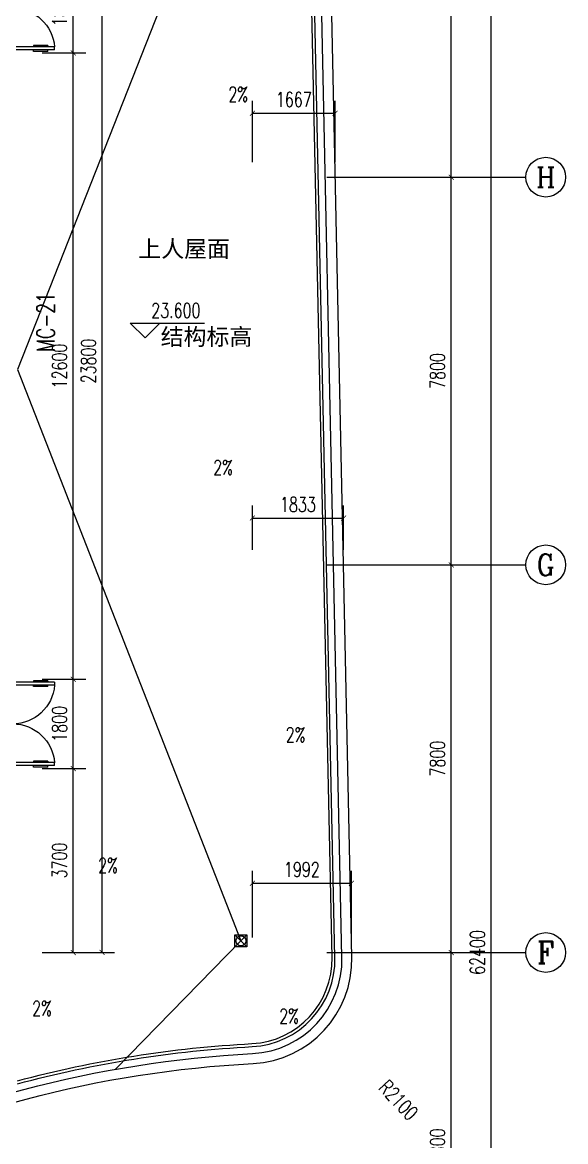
# Model space of a CAD drawing. Header units: millimetres. Extents: x 2680932 to 6187768, y 127588 to 383208.
# Drawn here: x 2934744 to 2945669, y 176905 to 199424 of the extents above; entities that cross this region are included whole.
import ezdxf
from ezdxf.enums import TextEntityAlignment as Align

# ---------------------------------------------------------------- set-up
doc = ezdxf.new("R2010")
doc.units = ezdxf.units.MM
doc.header["$LTSCALE"] = 20
for name, color, linetype in [('AXIS', 3, 'Continuous'), ('AXIS_TEXT', 7, 'Continuous'), ('DIM_ELEV', 3, 'Continuous'), ('DIM_SYMB', 3, 'Continuous'), ('PUB_DIM', 3, 'Continuous'), ('PUB_TEXT', 41, 'Continuous'), ('WINDOW', 4, 'Continuous'), ('WINDOW_TEXT', 183, 'Continuous'), ('屋面排水', 210, 'Continuous'), ('装饰一', 201, 'Continuous'), ('阳台栏杆', 149, 'Continuous')]:
    doc.layers.add(name, color=color, linetype=linetype)
doc.styles.add('_TCH_AXIS', font='COMPLEX', dxfattribs={"bigfont": 'GBCBIG'})
doc.styles.add('_TCH_DIM', font='SIMPLEX', dxfattribs={"bigfont": 'GBCBIG'})
doc.styles.add('_TCH_DIM_T3', font='SIMPLEX', dxfattribs={"width": 0.705882, "bigfont": 'GBCBIG'})
doc.styles.add('_TCH_WINDOW', font='SIMPLEX', dxfattribs={"bigfont": 'GBCBIG'})
doc.styles.add('COMPLEX', font='complex')
doc.styles.get("Standard").update_dxf_attribs({"font": '', "width": 0.8})
doc.styles.get('Standard').set_extended_font_data('YouYuan')
doc.dimstyles.new('_TCH_ARCH&&100', dxfattribs={"dimtxt": 297.5, "dimasz": 100, "dimexe": 250, "dimexo": 300, "dimgap": 126.25, "dimtad": 1, "dimdec": 0, "dimzin": 0, "dimdsep": 46, "dimtxsty": '_TCH_DIM_T3', "dimblk": 'ARCHTICK', "dimcen": 0.09, "dimclrt": 7, "dimazin": 2, "dimtfac": 1, "dimtdec": 0, "dimtix": 1, "dimtmove": 2, "dimatfit": 3, "dimfxl": 1, "dimtolj": 1, "dimtzin": 0, "dimarcsym": 0})

# ---------------------------------------------------------------- blocks, each defined once
blk = doc.blocks.new('sfdhfgj')
at = {"layer": '屋面排水'}
for p, q in [((-60, 60), (60, -60)), ((-60, -60), (60, 60))]:
    blk.add_line(p, q, dxfattribs=at)
blk.add_lwpolyline([(-60, 60), (60, 60), (60, -60), (-60, -60)], close=True, dxfattribs=at)
blk.add_circle((0, 0), 50, dxfattribs=at)
blk = doc.blocks.new('_ArchTick')
at = {"color": 0, "linetype": 'ByBlock', "lineweight": -3, "const_width": 0.15}
blk.add_lwpolyline([(-0.5, -0.5), (0.5, 0.5)], dxfattribs=at)
blk = doc.blocks.new('*D41')
at = {"layer": 'Defpoints', "color": 0, "lineweight": -3, "transparency": 16777216}
for p in [(2934844, 200610), (2935767, 200610), (2934844, 198810)]:
    blk.add_point(p, dxfattribs=at)
at = {"layer": 'PUB_DIM', "color": 0, "lineweight": -2, "transparency": 16777216}
for p, q in [((2935144, 200610), (2936017, 200610)), ((2935767, 198810), (2935767, 200610)), ((2935144, 198810), (2936017, 198810))]:
    blk.add_line(p, q, dxfattribs=at)
at = {"layer": 'PUB_DIM', "color": 0, "lineweight": -2, "transparency": 16777216, "xscale": 100, "yscale": 100, "zscale": 100}
for p, rotation in [((2935767, 200610), 90), ((2935767, 198810), 270)]:
    blk.add_blockref('_ArchTick', p, dxfattribs=dict(at, rotation=rotation))
at = {"layer": 'PUB_DIM', "color": 7, "transparency": 16777216, "insert": (2935492, 199710), "char_height": 297.5, "attachment_point": 5, "rotation": 90, "style": '_TCH_DIM_T3'}
blk.add_mtext('\\A1;1800', dxfattribs=at)
blk = doc.blocks.new('*D42')
at = {"layer": 'Defpoints', "color": 0, "lineweight": -3, "transparency": 16777216}
for p in [(2934844, 198810), (2935767, 198810), (2934844, 186210)]:
    blk.add_point(p, dxfattribs=at)
at = {"layer": 'PUB_DIM', "color": 0, "lineweight": -2, "transparency": 16777216}
for p, q in [((2935144, 198810), (2936017, 198810)), ((2935767, 186210), (2935767, 198810)), ((2935144, 186210), (2936017, 186210))]:
    blk.add_line(p, q, dxfattribs=at)
at = {"layer": 'PUB_DIM', "color": 0, "lineweight": -2, "transparency": 16777216, "xscale": 100, "yscale": 100, "zscale": 100}
for p, rotation in [((2935767, 198810), 90), ((2935767, 186210), 270)]:
    blk.add_blockref('_ArchTick', p, dxfattribs=dict(at, rotation=rotation))
at = {"layer": 'PUB_DIM', "color": 7, "transparency": 16777216, "insert": (2935492, 192510), "char_height": 297.5, "attachment_point": 5, "rotation": 90, "style": '_TCH_DIM_T3'}
blk.add_mtext('\\A1;12600', dxfattribs=at)
blk = doc.blocks.new('*D43')
at = {"layer": 'Defpoints', "color": 0, "lineweight": -3, "transparency": 16777216}
for p in [(2934844, 186210), (2935767, 186210), (2934844, 184410)]:
    blk.add_point(p, dxfattribs=at)
at = {"layer": 'PUB_DIM', "color": 0, "lineweight": -2, "transparency": 16777216}
for p, q in [((2935144, 186210), (2936017, 186210)), ((2935767, 184410), (2935767, 186210)), ((2935144, 184410), (2936017, 184410))]:
    blk.add_line(p, q, dxfattribs=at)
at = {"layer": 'PUB_DIM', "color": 0, "lineweight": -2, "transparency": 16777216, "xscale": 100, "yscale": 100, "zscale": 100}
for p, rotation in [((2935767, 186210), 90), ((2935767, 184410), 270)]:
    blk.add_blockref('_ArchTick', p, dxfattribs=dict(at, rotation=rotation))
at = {"layer": 'PUB_DIM', "color": 7, "transparency": 16777216, "insert": (2935492, 185310), "char_height": 297.5, "attachment_point": 5, "rotation": 90, "style": '_TCH_DIM_T3'}
blk.add_mtext('\\A1;1800', dxfattribs=at)
blk = doc.blocks.new('*D44')
at = {"layer": 'Defpoints', "color": 0, "lineweight": -3, "transparency": 16777216}
for p in [(2934844, 184410), (2935767, 184410), (2934844, 180710)]:
    blk.add_point(p, dxfattribs=at)
at = {"layer": 'PUB_DIM', "color": 0, "lineweight": -2, "transparency": 16777216}
for p, q in [((2935144, 184410), (2936017, 184410)), ((2935767, 180710), (2935767, 184410)), ((2935144, 180710), (2936017, 180710))]:
    blk.add_line(p, q, dxfattribs=at)
at = {"layer": 'PUB_DIM', "color": 0, "lineweight": -2, "transparency": 16777216, "xscale": 100, "yscale": 100, "zscale": 100}
for p, rotation in [((2935767, 184410), 90), ((2935767, 180710), 270)]:
    blk.add_blockref('_ArchTick', p, dxfattribs=dict(at, rotation=rotation))
at = {"layer": 'PUB_DIM', "color": 7, "transparency": 16777216, "insert": (2935492, 182560), "char_height": 297.5, "attachment_point": 5, "rotation": 90, "style": '_TCH_DIM_T3'}
blk.add_mtext('\\A1;3700', dxfattribs=at)
blk = doc.blocks.new('*D45')
at = {"layer": 'Defpoints', "color": 0, "lineweight": -3, "transparency": 16777216}
for p in [(2934844, 204510), (2936347, 204510), (2934844, 180710)]:
    blk.add_point(p, dxfattribs=at)
at = {"layer": 'PUB_DIM', "color": 0, "lineweight": -2, "transparency": 16777216}
for p, q in [((2935144, 204510), (2936597, 204510)), ((2936347, 180710), (2936347, 204510)), ((2935144, 180710), (2936597, 180710))]:
    blk.add_line(p, q, dxfattribs=at)
at = {"layer": 'PUB_DIM', "color": 0, "lineweight": -2, "transparency": 16777216, "xscale": 100, "yscale": 100, "zscale": 100}
for p, rotation in [((2936347, 204510), 90), ((2936347, 180710), 270)]:
    blk.add_blockref('_ArchTick', p, dxfattribs=dict(at, rotation=rotation))
at = {"layer": 'PUB_DIM', "color": 7, "transparency": 16777216, "insert": (2936072, 192610), "char_height": 297.5, "attachment_point": 5, "rotation": 90, "style": '_TCH_DIM_T3'}
blk.add_mtext('\\A1;23800', dxfattribs=at)
blk = doc.blocks.new('*D48')
at = {"layer": 'Defpoints', "color": 0, "lineweight": -3, "transparency": 16777216}
for p in [(2941202, 189451), (2939369, 188510), (2941202, 188510)]:
    blk.add_point(p, dxfattribs=at)
at = {"layer": 'PUB_DIM', "color": 0, "lineweight": -2, "transparency": 16777216}
for p, q in [((2939369, 188810), (2939369, 189701)), ((2941202, 188810), (2941202, 189701)), ((2939369, 189451), (2941202, 189451))]:
    blk.add_line(p, q, dxfattribs=at)
at = {"layer": 'PUB_DIM', "color": 0, "lineweight": -2, "transparency": 16777216, "xscale": 100, "yscale": 100, "zscale": 100, "rotation": 180}
blk.add_blockref('_ArchTick', (2939369, 189451), dxfattribs=at)
at = {"layer": 'PUB_DIM', "color": 0, "lineweight": -2, "transparency": 16777216, "xscale": 100, "yscale": 100, "zscale": 100}
blk.add_blockref('_ArchTick', (2941202, 189451), dxfattribs=at)
at = {"layer": 'PUB_DIM', "color": 7, "transparency": 16777216, "insert": (2940285, 189726), "char_height": 297.5, "attachment_point": 5, "style": '_TCH_DIM_T3'}
blk.add_mtext('\\A1;1833', dxfattribs=at)
blk = doc.blocks.new('*D49')
at = {"layer": 'Defpoints', "color": 0, "lineweight": -3, "transparency": 16777216}
for p in [(2941035, 197596), (2939369, 196310), (2941035, 196310)]:
    blk.add_point(p, dxfattribs=at)
at = {"layer": 'PUB_DIM', "color": 0, "lineweight": -2, "transparency": 16777216}
for p, q in [((2939369, 196610), (2939369, 197846)), ((2941035, 196610), (2941035, 197846)), ((2939369, 197596), (2941035, 197596))]:
    blk.add_line(p, q, dxfattribs=at)
at = {"layer": 'PUB_DIM', "color": 0, "lineweight": -2, "transparency": 16777216, "xscale": 100, "yscale": 100, "zscale": 100, "rotation": 180}
blk.add_blockref('_ArchTick', (2939369, 197596), dxfattribs=at)
at = {"layer": 'PUB_DIM', "color": 0, "lineweight": -2, "transparency": 16777216, "xscale": 100, "yscale": 100, "zscale": 100}
blk.add_blockref('_ArchTick', (2941035, 197596), dxfattribs=at)
at = {"layer": 'PUB_DIM', "color": 7, "transparency": 16777216, "insert": (2940202, 197871), "char_height": 297.5, "attachment_point": 5, "style": '_TCH_DIM_T3'}
blk.add_mtext('\\A1;1667', dxfattribs=at)
blk = doc.blocks.new('*D61')
at = {"layer": 'Defpoints', "color": 0, "lineweight": -3, "transparency": 16777216}
for p in [(2941360, 182103), (2939369, 180710), (2941360, 180710)]:
    blk.add_point(p, dxfattribs=at)
at = {"layer": 'PUB_DIM', "color": 0, "lineweight": -2, "transparency": 16777216}
for p, q in [((2939369, 181010), (2939369, 182353)), ((2941360, 181010), (2941360, 182353)), ((2939369, 182103), (2941360, 182103))]:
    blk.add_line(p, q, dxfattribs=at)
at = {"layer": 'PUB_DIM', "color": 0, "lineweight": -2, "transparency": 16777216, "xscale": 100, "yscale": 100, "zscale": 100, "rotation": 180}
blk.add_blockref('_ArchTick', (2939369, 182103), dxfattribs=at)
at = {"layer": 'PUB_DIM', "color": 0, "lineweight": -2, "transparency": 16777216, "xscale": 100, "yscale": 100, "zscale": 100}
blk.add_blockref('_ArchTick', (2941360, 182103), dxfattribs=at)
at = {"layer": 'PUB_DIM', "color": 7, "transparency": 16777216, "insert": (2940364, 182378), "char_height": 297.5, "attachment_point": 5, "style": '_TCH_DIM_T3'}
blk.add_mtext('\\A1;1992', dxfattribs=at)
blk = doc.blocks.new('$DorLib2D$00000011')
at = {"lineweight": 13}
for p, q in [((-0.483, 0.396), (-0.483, 0.235)), ((-0.417, 0.396), (-0.417, 0.235)), ((0.417, 0.396), (0.417, 0.235)), ((0.483, 0.396), (0.483, 0.235))]:
    blk.add_line(p, q, dxfattribs=at)
for p, q in [((-0.483, 0.396), (-0.467, 0.396)), ((-0.467, 0.471), (-0.467, -0.062)), ((-0.467, 0.471), (-0.433, 0.471)), ((-0.433, 0.471), (-0.433, 0.004)), ((-0.417, 0.396), (-0.433, 0.396)), ((0.417, 0.396), (0.433, 0.396)), ((0.433, 0.471), (0.433, 0.004)), ((0.467, 0.471), (0.433, 0.471)), ((0.467, 0.471), (0.467, -0.062)), ((0.483, 0.396), (0.467, 0.396)), ((-0.483, 0.235), (-0.467, 0.235)), ((-0.417, 0.235), (-0.433, 0.235)), ((0.417, 0.235), (0.433, 0.235)), ((0.483, 0.235), (0.467, 0.235)), ((-0.5, 0.004), (-0.433, 0.004)), ((-0.5, 0.004), (-0.5, -0.062)), ((0.5, 0.004), (0.433, 0.004)), ((0.5, 0.004), (0.5, -0.062)), ((-0.5, -0.062), (-0.467, -0.062)), ((0.5, -0.062), (0.467, -0.062))]:
    blk.add_line(p, q)
for centre, start, end in [((-0.467, 0.004), 0, 85.904), ((0.467, 0.004), 94.096, 180)]:
    blk.add_arc(centre, 0.467, start, end, dxfattribs=at)
blk = doc.blocks.new('*D87')
at = {"layer": 'AXIS', "color": 0, "lineweight": -2, "transparency": 16777216}
for p, q in [((2941169, 180710), (2943619, 180710)), ((2943369, 172910), (2943369, 180710)), ((2941169, 172910), (2943619, 172910))]:
    blk.add_line(p, q, dxfattribs=at)
at = {"layer": 'Defpoints', "color": 0, "lineweight": -3, "transparency": 16777216}
for p in [(2940869, 180710), (2943369, 180710), (2940869, 172910)]:
    blk.add_point(p, dxfattribs=at)
at = {"layer": 'AXIS', "color": 0, "lineweight": -2, "transparency": 16777216, "xscale": 100, "yscale": 100, "zscale": 100}
for p, rotation in [((2943369, 180710), 90), ((2943369, 172910), 270)]:
    blk.add_blockref('_ArchTick', p, dxfattribs=dict(at, rotation=rotation))
at = {"layer": 'AXIS', "color": 7, "transparency": 16777216, "insert": (2943094, 176810), "char_height": 297.5, "attachment_point": 5, "rotation": 90, "style": '_TCH_DIM_T3'}
blk.add_mtext('\\A1;7800', dxfattribs=at)
blk = doc.blocks.new('*D88')
at = {"layer": 'AXIS', "color": 0, "lineweight": -2, "transparency": 16777216}
for p, q in [((2941169, 188510), (2943619, 188510)), ((2943369, 180710), (2943369, 188510)), ((2941169, 180710), (2943619, 180710))]:
    blk.add_line(p, q, dxfattribs=at)
at = {"layer": 'Defpoints', "color": 0, "lineweight": -3, "transparency": 16777216}
for p in [(2940869, 188510), (2943369, 188510), (2940869, 180710)]:
    blk.add_point(p, dxfattribs=at)
at = {"layer": 'AXIS', "color": 0, "lineweight": -2, "transparency": 16777216, "xscale": 100, "yscale": 100, "zscale": 100}
for p, rotation in [((2943369, 188510), 90), ((2943369, 180710), 270)]:
    blk.add_blockref('_ArchTick', p, dxfattribs=dict(at, rotation=rotation))
at = {"layer": 'AXIS', "color": 7, "transparency": 16777216, "insert": (2943094, 184610), "char_height": 297.5, "attachment_point": 5, "rotation": 90, "style": '_TCH_DIM_T3'}
blk.add_mtext('\\A1;7800', dxfattribs=at)
blk = doc.blocks.new('*D89')
at = {"layer": 'AXIS', "color": 0, "lineweight": -2, "transparency": 16777216}
for p, q in [((2941169, 196310), (2943619, 196310)), ((2943369, 188510), (2943369, 196310)), ((2941169, 188510), (2943619, 188510))]:
    blk.add_line(p, q, dxfattribs=at)
at = {"layer": 'Defpoints', "color": 0, "lineweight": -3, "transparency": 16777216}
for p in [(2940869, 196310), (2943369, 196310), (2940869, 188510)]:
    blk.add_point(p, dxfattribs=at)
at = {"layer": 'AXIS', "color": 0, "lineweight": -2, "transparency": 16777216, "xscale": 100, "yscale": 100, "zscale": 100}
for p, rotation in [((2943369, 196310), 90), ((2943369, 188510), 270)]:
    blk.add_blockref('_ArchTick', p, dxfattribs=dict(at, rotation=rotation))
at = {"layer": 'AXIS', "color": 7, "transparency": 16777216, "insert": (2943094, 192410), "char_height": 297.5, "attachment_point": 5, "rotation": 90, "style": '_TCH_DIM_T3'}
blk.add_mtext('\\A1;7800', dxfattribs=at)
blk = doc.blocks.new('*D90')
at = {"layer": 'AXIS', "color": 0, "lineweight": -2, "transparency": 16777216}
for p, q in [((2941169, 204110), (2943619, 204110)), ((2943369, 196310), (2943369, 204110)), ((2941169, 196310), (2943619, 196310))]:
    blk.add_line(p, q, dxfattribs=at)
at = {"layer": 'Defpoints', "color": 0, "lineweight": -3, "transparency": 16777216}
for p in [(2940869, 204110), (2943369, 204110), (2940869, 196310)]:
    blk.add_point(p, dxfattribs=at)
at = {"layer": 'AXIS', "color": 0, "lineweight": -2, "transparency": 16777216, "xscale": 100, "yscale": 100, "zscale": 100}
for p, rotation in [((2943369, 204110), 90), ((2943369, 196310), 270)]:
    blk.add_blockref('_ArchTick', p, dxfattribs=dict(at, rotation=rotation))
at = {"layer": 'AXIS', "color": 7, "transparency": 16777216, "insert": (2943094, 200210), "char_height": 297.5, "attachment_point": 5, "rotation": 90, "style": '_TCH_DIM_T3'}
blk.add_mtext('\\A1;7800', dxfattribs=at)
blk = doc.blocks.new('*D92')
at = {"layer": 'AXIS', "color": 0, "lineweight": -2, "transparency": 16777216}
for p, q in [((2941169, 211910), (2944419, 211910)), ((2944169, 149510), (2944169, 211910)), ((2941169, 149510), (2944419, 149510))]:
    blk.add_line(p, q, dxfattribs=at)
at = {"layer": 'Defpoints', "color": 0, "lineweight": -3, "transparency": 16777216}
for p in [(2940869, 211910), (2944169, 211910), (2940869, 149510)]:
    blk.add_point(p, dxfattribs=at)
at = {"layer": 'AXIS', "color": 0, "lineweight": -2, "transparency": 16777216, "xscale": 100, "yscale": 100, "zscale": 100}
for p, rotation in [((2944169, 211910), 90), ((2944169, 149510), 270)]:
    blk.add_blockref('_ArchTick', p, dxfattribs=dict(at, rotation=rotation))
at = {"layer": 'AXIS', "color": 7, "transparency": 16777216, "insert": (2943894, 180710), "char_height": 297.5, "attachment_point": 5, "rotation": 90, "style": '_TCH_DIM_T3'}
blk.add_mtext('\\A1;62400', dxfattribs=at)
blk = doc.blocks.new('_AXISO')
blk.add_circle((0, 0), 0.5)
at = {"layer": 'AXIS_TEXT', "style": 'COMPLEX', "width": 1.041667}
blk.add_attdef('A', text='', height=0.56, dxfattribs=at).set_placement((-0.25, -0.28), (0.25, -0.28), align=Align.FIT)

msp = doc.modelspace()

# ---------------------------------------------------------------- linework, layer by layer
at = {"layer": 'AXIS'}
for p, q in [((2940868.6, 196309.9), (2944868.6, 196309.9)), ((2940868.6, 188509.9), (2944868.6, 188509.9)), ((2940868.6, 180709.9), (2944868.6, 180709.9))]:
    msp.add_line(p, q, dxfattribs=at)
at = {"layer": 'DIM_ELEV'}
for p, q in [((2937209.5, 193075.2), (2936909.5, 193375.2)), ((2936909.5, 193375.2), (2938405.5, 193375.2)), ((2937209.5, 193075.2), (2937509.5, 193375.2))]:
    msp.add_line(p, q, dxfattribs=at)
at = {"layer": 'DIM_SYMB'}
for points in [[(2938781, 197976.3, 0, 0, 0), (2938013.9, 197976.3, 80, 0, 0), (2937713.9, 197976.3, 0, 0, 0)], [(2938476.7, 190470.1, 0, 0, 0), (2937432.7, 190470.1, 80, 0, 0), (2937132.7, 190470.1, 0, 0, 0)], [(2937057.5, 186792.5, 0, 0, 0), (2937486.7, 185547.8, 80, 0, 0), (2937584.5, 185264.2, 0, 0, 0)], [(2939934.8, 185091.4, 0, 0, 0), (2938805.9, 185091.4, 80, 0, 0), (2938505.9, 185091.4, 0, 0, 0)], [(2936752.3, 182463.2, 0, 0, 0), (2937393.6, 182463.2, 80, 0, 0), (2937693.6, 182463.2, 0, 0, 0)], [(2937795.8, 179233.4, 0, 0, 0), (2938100, 179584.9, 80, 0, 0), (2938296.3, 179811.7, 0, 0, 0)], [(2939823.8, 179488.7, 0, 0, 0), (2939521.7, 179701.5, 80, 0, 0), (2939276.4, 179874.2, 0, 0, 0)], [(2935425, 179585.8, 0, 0, 0), (2936469.9, 179585.8, 80, 0, 0), (2936769.9, 179585.8, 0, 0, 0)]]:
    msp.add_lwpolyline(points, format="xyseb", dxfattribs=at)
at = {"layer": 'PUB_DIM'}
msp.add_lwpolyline([(2942487.8, 177147, 0, 0, 0), (2940845.2, 178896.8, 66, 0, 0), (2940708.3, 179042.6, 0, 0, 0)], format="xyseb", dxfattribs=at)
at = {"layer": '屋面排水'}
for p, q in [((2939167, 203915.6), (2934643.7, 192439.8)), ((2934643.7, 192439.8), (2939138.6, 180944.8)), ((2939138.6, 180944.8), (2936613.3, 178360.8))]:
    msp.add_line(p, q, dxfattribs=at)
msp.add_circle((2939138.6, 180944.8), 100, dxfattribs=at)
at = {"layer": '装饰一'}
for points in [[(2941370.5, 180618.6), (2940782.7, 208126.9, 0.4192246), (2938602.5, 210180.4), (2912528.2, 209177.6, 0.1889402), (2911525.2, 208739.4), (2887652.7, 184866.8, 0.1951669), (2887213.5, 183827.8), (2886726.2, 150040.1, 0.4109331), (2888479.9, 148214.7), (2916145.6, 147505.4, 0.4559937), (2918591.3, 150179.7), (2918223.5, 153367.4, -0.4333475), (2939381.7, 178476.6, 0.4050511)], [(2941170.6, 180614.3), (2940582.8, 208122.6, 0.4192246), (2938610.2, 209980.6), (2912535.9, 208977.7, 0.1889402), (2911666.6, 208597.9), (2887794.1, 184725.4, 0.1951669), (2887413.5, 183824.9), (2886926.2, 150037.2, 0.4109331), (2888485, 148414.7), (2916150.7, 147705.3, 0.4559937), (2918392.6, 150156.7), (2918024.8, 153344.2, -0.4333439), (2939371.2, 178676.4, 0.4050511)]]:
    msp.add_lwpolyline(points, format="xyb", close=True, dxfattribs=at)
at = {"layer": '阳台栏杆'}
for points in [[(2934643.7, 178066.2, -0.0524572), (2939363.8, 178816.2, 0.4050511), (2941030.6, 180611.3), (2940442.8, 208119.6, 0.4192246), (2938615.6, 209840.7), (2912541.3, 208837.8, 0.1889402), (2911765.6, 208498.9), (2887893.1, 184626.4, 0.1951669), (2887553.5, 183822.9), (2887066.2, 150035.2, 0.4109331), (2888488.6, 148554.6), (2916154.3, 147845.3, 0.4559937), (2918253.5, 150140.7), (2917885.8, 153327.9, -0.0272415), (2917728.8, 155809.9, -0.0272415)], [(2934643.7, 178128.3, -0.0522808), (2939360.6, 178876.1, 0.4050511), (2940970.6, 180610), (2940382.8, 208118.3, 0.4192246), (2938617.9, 209780.7), (2912543.6, 208777.9, 0.1889402), (2911808.1, 208456.5), (2887935.6, 184584, 0.1951669), (2887613.5, 183822.1), (2887126.2, 150034.3, 0.4109331), (2888490.1, 148614.6), (2916155.8, 147905.2, 0.4559937), (2918193.9, 150133.8), (2917826.2, 153321, -0.0272463), (2917668.8, 155809.9, -0.0272463)]]:
    msp.add_lwpolyline(points, format="xyb", dxfattribs=at)

# ---------------------------------------------------------------- block references
at = {"layer": 'AXIS'}
ref = msp.add_blockref('_AXISO', (2945268.6, 196309.9), dxfattribs=dict(at, xscale=800, yscale=800, zscale=800))
ref.add_attrib('A', 'H', dxfattribs={"layer": 'AXIS_TEXT', "height": 405.5, "style": '_TCH_AXIS'}).set_placement((2945075.5, 196107.1), (2945461.7, 196107.1), align=Align.FIT)
ref = msp.add_blockref('_AXISO', (2945268.6, 188509.9), dxfattribs=dict(at, xscale=800, yscale=800, zscale=800))
ref.add_attrib('A', 'G', dxfattribs={"layer": 'AXIS_TEXT', "height": 425.2, "style": '_TCH_AXIS'}).set_placement((2945086.3, 188297.3), (2945450.8, 188297.3), align=Align.FIT)
ref = msp.add_blockref('_AXISO', (2945268.6, 180709.9), dxfattribs=dict(at, xscale=800, yscale=800, zscale=800))
ref.add_attrib('A', 'F', dxfattribs={"layer": 'AXIS_TEXT', "height": 445.4, "style": '_TCH_AXIS'}).set_placement((2945098.9, 180487.2), (2945438.3, 180487.2), align=Align.FIT)
at = {"layer": 'WINDOW', "xscale": 1800, "yscale": -1800, "zscale": 1800, "rotation": 90}
for p in [(2934543.7, 199709.8), (2934543.7, 185309.8)]:
    msp.add_blockref('$DorLib2D$00000011', p, dxfattribs=at)
at = {"layer": '屋面排水', "xscale": 2, "yscale": 2, "zscale": 2}
msp.add_blockref('sfdhfgj', (2939138.6, 180944.8), dxfattribs=at)

# ---------------------------------------------------------------- texts
at = {"layer": 'PUB_DIM', "color": 7, "style": '_TCH_DIM', "width": 0.705882}
msp.add_text('R2100', height=297.5, rotation=313.18986, dxfattribs=at).set_placement((2941888.5, 177969.8))
at = {"layer": 'PUB_TEXT', "style": '_TCH_DIM', "width": 0.705882}
for s, p in [('2%', (2938886, 197827.5)), ('23.600', (2937335.5, 193480.2)), ('2%', (2938581.7, 190321.3)), ('2%', (2940039.8, 184942.6)), ('2%', (2936267.3, 182314.4)), ('2%', (2934940, 179437.1)), ('2%', (2939909.6, 179279.5))]:
    msp.add_text(s, height=297.5, dxfattribs=at).set_placement(p)
at = {"layer": 'PUB_TEXT'}
for s, p in [('上人屋面', (2937075.2, 194700.2)), ('结构标高', (2937525.2, 192930.4))]:
    msp.add_text(s, height=337.59, dxfattribs=at).set_placement(p)
at = {"layer": 'WINDOW_TEXT', "style": '_TCH_WINDOW', "width": 0.705882}
msp.add_text('MC-21', height=357, rotation=90, dxfattribs=at).set_placement((2935390.8, 192794.6))

# ---------------------------------------------------------------- dimensions: what is measured, and where the dimension line sits
at = {"layer": 'AXIS'}
for p1, p2, distance, picture, middle in [((2940868.6, 149509.9), (2940868.6, 211909.9), -3300, '*D92', (2943893.6, 180709.9)), ((2940868.6, 196309.9), (2940868.6, 204109.9), -2500, '*D90', (2943093.6, 200209.9)), ((2940868.6, 188509.9), (2940868.6, 196309.9), -2500, '*D89', (2943093.6, 192409.9)), ((2940868.6, 180709.9), (2940868.6, 188509.9), -2500, '*D88', (2943093.6, 184609.9)), ((2940868.6, 172909.9), (2940868.6, 180709.9), -2500, '*D87', (2943093.6, 176809.9))]:
    dim = msp.add_aligned_dim(p1=p1, p2=p2, distance=distance, dimstyle='_TCH_ARCH&&100', dxfattribs=at)
    dim.commit()
    dim.dimension.update_dxf_attribs({"geometry": picture, "text_midpoint": middle})
at = {"layer": 'PUB_DIM'}
for p1, p2, distance, picture, middle in [((2934843.7, 180709.9), (2934843.7, 204509.9), -1503.4, '*D45', (2936072, 192609.9)), ((2934843.7, 198809.8), (2934843.7, 200609.8), -922.9, '*D41', (2935491.6, 199709.8)), ((2934843.7, 186209.8), (2934843.7, 198809.8), -922.9, '*D42', (2935491.6, 192509.8)), ((2939368.6, 196309.9), (2941035.2, 196309.9), 1286.4, '*D49', (2940201.9, 197871.3)), ((2939368.6, 188509.9), (2941201.9, 188509.9), 940.7, '*D48', (2940285.2, 189725.6)), ((2934843.7, 184409.8), (2934843.7, 186209.8), -922.9, '*D43', (2935491.6, 185309.8)), ((2934843.7, 180709.9), (2934843.7, 184409.8), -922.9, '*D44', (2935491.6, 182559.8)), ((2939368.6, 180709.9), (2941360.4, 180709.9), 1392.9, '*D61', (2940364.5, 182377.8))]:
    dim = msp.add_aligned_dim(p1=p1, p2=p2, distance=distance, dimstyle='_TCH_ARCH&&100', dxfattribs=at)
    dim.commit()
    dim.dimension.update_dxf_attribs({"geometry": picture, "text_midpoint": middle})

doc.saveas('drawing.dxf')
